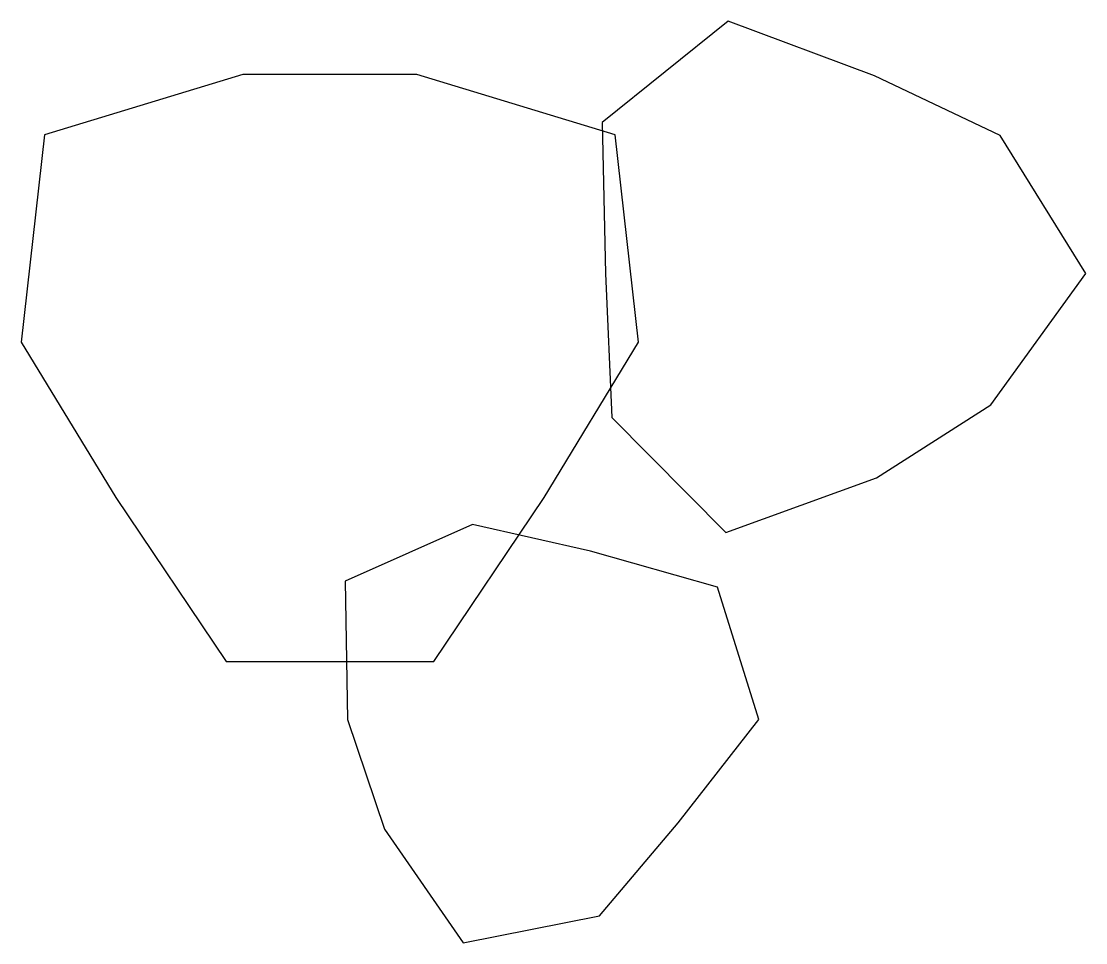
# Model space of a CAD drawing. Header units: metres. Extents: x -0.9 to 2.2, y -1.75 to 0.94.
import ezdxf

# ---------------------------------------------------------------- set-up
doc = ezdxf.new("R2010")
doc.units = ezdxf.units.M

msp = doc.modelspace()

# ---------------------------------------------------------------- linework, layer by layer
for points in [[(2.2035, 0.2), (1.9542, 0.6026), (1.5872, 0.7761), (1.1611, 0.9354), (0.7941, 0.6402), (0.8035, 0.2), (0.8216, -0.2203), (1.1546, -0.5553), (1.5937, -0.3961), (1.9267, -0.1827)], [(0.9, 0), (0.832, 0.6045), (0.2536, 0.7805), (-0.2536, 0.7805), (-0.832, 0.6045), (-0.9, 0), (-0.6242, -0.4535), (-0.3026, -0.9314), (0.3026, -0.9314), (0.6242, -0.4535)], [(1.2508, -1.1), (1.1299, -0.715), (0.7592, -0.61), (0.4154, -0.5318), (0.0447, -0.6966), (0.0508, -1.1), (0.159, -1.4204), (0.3884, -1.7513), (0.7862, -1.6731), (1.0156, -1.4019)]]:
    msp.add_lwpolyline(points, close=True)

doc.saveas('drawing.dxf')
